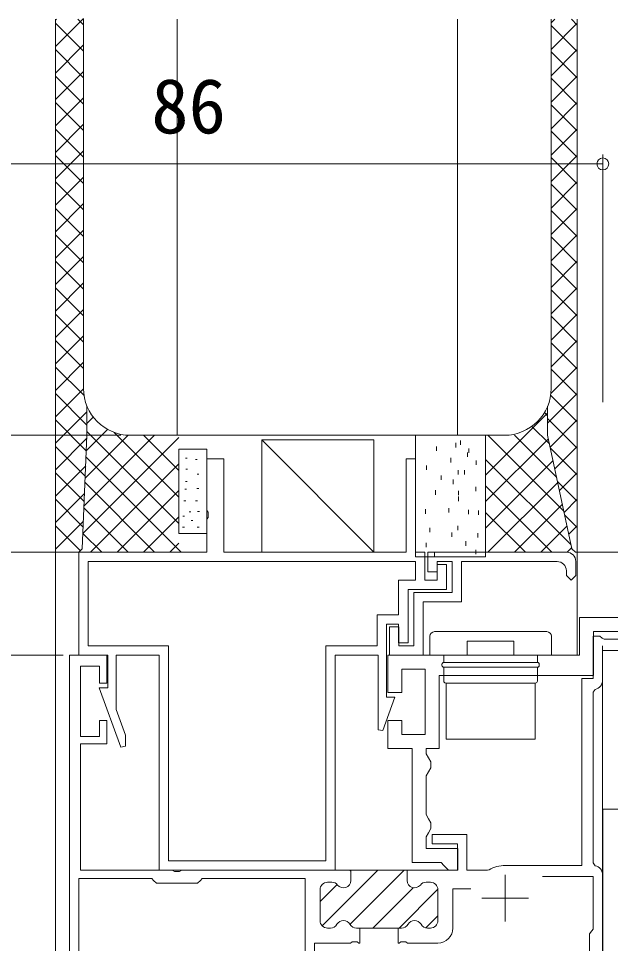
# Model space of a CAD drawing. Units: millimetres, scale not verified. Extents: x -1682 to -296, y -1188 to 1055.
# Drawn here: x -1327 to -1263.7, y 127.7 to 226.6 of the extents above; entities that cross this region are included whole.
import ezdxf
from ezdxf.enums import TextEntityAlignment as Align

# ---------------------------------------------------------------- set-up
doc = ezdxf.new("R2010")
doc.units = ezdxf.units.MM
doc.header["$LTSCALE"] = 4
for name, color, linetype, lineweight in [('0-3_YKK_11', 7, 'Continuous', 9), ('0-5_YKK_12', 2, 'Continuous', 9), ('0-6_YKK_13', 4, 'Continuous', 9), ('0-8_YKK_D', 6, 'Continuous', 9), ('0-9_YSS_K', 3, 'Continuous', 9)]:
    doc.layers.add(name, color=color, linetype=linetype, lineweight=lineweight)
doc.styles.add('ＭＳ ゴシック', font='')
doc.styles.get('ＭＳ ゴシック').set_extended_font_data('MS Gothic')

msp = doc.modelspace()

# ---------------------------------------------------------------- linework, layer by layer
at = {"layer": '0-3_YKK_11'}
for p, q in [((-1306.842, 179.567), (-1305.042, 179.567)), ((-1306.842, 174.026), (-1306.842, 179.567)), ((-1305.042, 179.567), (-1305.042, 169.567)), ((-1285.542, 179.567), (-1284.542, 179.567)), ((-1285.542, 169.567), (-1285.542, 179.567)), ((-1284.542, 179.567), (-1284.542, 169.567)), ((-1306.722, 173.842), (-1306.842, 174.026)), ((-1306.842, 173.109), (-1306.722, 173.292)), ((-1306.722, 173.292), (-1306.722, 173.842)), ((-1306.842, 169.567), (-1306.842, 173.109)), ((-1320.544, 169.567), (-1306.842, 169.567)), ((-1320.544, 158.568), (-1320.544, 169.567)), ((-1305.042, 169.567), (-1285.542, 169.567)), ((-1284.542, 169.567), (-1283.54, 169.567)), ((-1283.54, 169.567), (-1283.54, 166.567)), ((-1283.206, 169.567), (-1283.206, 167.467)), ((-1268.406, 169.567), (-1283.206, 169.567)), ((-1319.544, 159.567), (-1319.544, 168.567)), ((-1319.544, 168.567), (-1284.54, 168.567)), ((-1319.544, 168.567), (-1284.54, 168.567)), ((-1284.54, 168.567), (-1284.54, 166.567)), ((-1282.24, 168.267), (-1281.24, 168.267)), ((-1282.24, 166.567), (-1282.24, 168.267)), ((-1282.206, 168.567), (-1280.606, 168.567)), ((-1282.206, 167.467), (-1282.206, 168.567)), ((-1281.24, 168.267), (-1281.24, 165.567)), ((-1280.606, 168.567), (-1280.606, 165.267)), ((-1279.606, 168.567), (-1269.406, 168.567)), ((-1279.606, 164.267), (-1279.606, 168.567)), ((-1267.406, 167.067), (-1267.406, 168.567)), ((-1283.206, 167.467), (-1282.206, 167.467)), ((-1268.406, 167.567), (-1268.406, 167.067)), ((-1286.34, 166.567), (-1286.34, 162.867)), ((-1284.54, 166.567), (-1286.34, 166.567)), ((-1283.54, 166.567), (-1282.24, 166.567)), ((-1268.406, 167.067), (-1267.906, 166.567)), ((-1267.906, 166.567), (-1267.406, 167.067)), ((-1285.34, 165.567), (-1285.34, 159.867)), ((-1281.24, 165.567), (-1285.34, 165.567)), ((-1284.706, 165.267), (-1284.706, 159.567)), ((-1280.606, 165.267), (-1284.706, 165.267)), ((-1283.706, 164.267), (-1279.606, 164.267)), ((-1283.706, 158.567), (-1283.706, 164.267)), ((-1288.64, 162.867), (-1288.64, 159.567)), ((-1286.34, 162.867), (-1288.64, 162.867)), ((-1267.01, 162.568), (-1267.01, 158.567)), ((-1250.91, 162.568), (-1267.01, 162.568)), ((-1287.64, 161.867), (-1287.64, 154.067)), ((-1286.34, 161.867), (-1287.64, 161.867)), ((-1287.306, 161.567), (-1287.306, 158.567)), ((-1286.306, 161.567), (-1287.306, 161.567)), ((-1286.34, 159.867), (-1286.34, 161.867)), ((-1286.306, 159.567), (-1286.306, 161.567)), ((-1265.544, 160.568), (-1265.544, 156.068)), ((-1264.844, 160.568), (-1265.544, 160.568)), ((-1265.51, 161.068), (-1250.991, 161.068)), ((-1265.51, 156.368), (-1265.51, 161.068)), ((-1264.569, 160.388), (-1264.844, 160.568)), ((-1264.385, 160.268), (-1264.569, 160.388)), ((-1261.539, 160.268), (-1264.385, 160.268)), ((-1310.944, 159.567), (-1319.544, 159.567)), ((-1310.944, 136.567), (-1310.944, 159.567)), ((-1294.14, 159.567), (-1294.14, 136.567)), ((-1288.64, 159.567), (-1294.14, 159.567)), ((-1285.34, 159.867), (-1286.34, 159.867)), ((-1284.706, 159.567), (-1286.306, 159.567)), ((-1321.543, 158.567), (-1321.543, 119.66)), ((-1317.543, 158.567), (-1321.543, 158.567)), ((-1317.444, 158.568), (-1320.544, 158.568)), ((-1317.543, 155.567), (-1317.543, 158.567)), ((-1317.444, 155.068), (-1317.444, 158.568)), ((-1316.544, 158.568), (-1316.544, 152.754)), ((-1311.944, 158.568), (-1316.544, 158.568)), ((-1311.944, 135.567), (-1311.944, 158.568)), ((-1293.14, 158.567), (-1293.14, 135.567)), ((-1288.54, 158.567), (-1293.14, 158.567)), ((-1288.54, 150.571), (-1288.54, 158.567)), ((-1287.51, 158.567), (-1287.51, 154.568)), ((-1267.01, 158.567), (-1287.51, 158.567)), ((-1287.306, 158.567), (-1283.706, 158.567)), ((-1264.544, 159.068), (-1260.839, 159.068)), ((-1264.544, 155.868), (-1264.544, 159.068)), ((-1320.343, 157.368), (-1318.343, 157.368)), ((-1320.343, 149.868), (-1320.343, 157.368)), ((-1318.343, 157.368), (-1318.343, 155.567)), ((-1286.01, 157.067), (-1283.51, 157.067)), ((-1286.01, 154.568), (-1286.01, 157.067)), ((-1283.51, 157.067), (-1283.51, 150.067)), ((-1282.01, 156.368), (-1265.51, 156.368)), ((-1282.01, 148.567), (-1282.01, 156.368)), ((-1318.343, 155.567), (-1317.543, 155.567)), ((-1266.744, 156.068), (-1266.744, 136.068)), ((-1265.544, 156.068), (-1266.744, 156.068)), ((-1318.347, 155.068), (-1317.444, 155.068)), ((-1316.039, 148.728), (-1318.347, 155.068)), ((-1287.51, 154.568), (-1286.01, 154.568)), ((-1265.544, 154.603), (-1265.313, 154.895)), ((-1265.544, 136.333), (-1265.544, 154.603)), ((-1286.74, 154.067), (-1288.044, 150.484)), ((-1287.64, 154.067), (-1286.74, 154.067)), ((-1316.544, 152.754), (-1315.544, 150.006)), ((-1318.343, 151.567), (-1318.343, 149.868)), ((-1317.543, 151.567), (-1318.343, 151.567)), ((-1317.543, 149.068), (-1317.543, 151.567)), ((-1287.51, 151.567), (-1287.51, 148.567)), ((-1286.01, 151.567), (-1287.51, 151.567)), ((-1286.01, 150.067), (-1286.01, 151.567)), ((-1288.044, 150.484), (-1288.54, 150.571)), ((-1318.343, 149.868), (-1320.343, 149.868)), ((-1315.544, 150.006), (-1315.544, 148.816)), ((-1283.51, 150.067), (-1286.01, 150.067)), ((-1320.343, 149.068), (-1317.543, 149.068)), ((-1320.343, 135.567), (-1320.343, 149.068)), ((-1315.544, 148.816), (-1316.039, 148.728)), ((-1287.51, 148.567), (-1284.91, 148.567)), ((-1284.91, 148.567), (-1284.91, 136.368)), ((-1283.41, 148.567), (-1282.01, 148.567)), ((-1283.41, 148.001), (-1283.41, 148.567)), ((-1283.16, 147.568), (-1283.41, 148.001)), ((-1282.91, 147.134), (-1283.16, 147.568)), ((-1283.16, 146.068), (-1282.91, 146.501)), ((-1282.91, 146.501), (-1282.91, 147.134)), ((-1283.41, 145.635), (-1283.16, 146.068)), ((-1283.41, 141.501), (-1283.41, 145.635)), ((-1283.16, 141.068), (-1283.41, 141.501)), ((-1282.91, 140.635), (-1283.16, 141.068)), ((-1282.91, 140.001), (-1282.91, 140.635)), ((-1283.41, 139.135), (-1283.16, 139.568)), ((-1283.16, 139.568), (-1282.91, 140.001)), ((-1283.41, 137.868), (-1283.41, 139.135)), ((-1282.744, 139.368), (-1282.744, 138.368)), ((-1279.044, 139.368), (-1282.744, 139.368)), ((-1279.044, 135.567), (-1279.044, 139.368)), ((-1280.01, 137.868), (-1283.41, 137.868)), ((-1282.744, 138.368), (-1280.044, 138.368)), ((-1280.044, 138.368), (-1280.044, 135.567)), ((-1280.01, 135.568), (-1280.01, 137.868)), ((-1294.14, 136.567), (-1310.944, 136.567)), ((-1310.563, 135.567), (-1320.343, 135.567)), ((-1293.14, 135.567), (-1311.944, 135.567)), ((-1310.303, 135.418), (-1310.563, 135.567)), ((-1309.524, 135.567), (-1309.784, 135.418)), ((-1291.444, 135.567), (-1309.524, 135.567)), ((-1294.524, 129.617), (-1288.573, 135.567)), ((-1291.549, 129.764), (-1285.745, 135.567)), ((-1291.511, 135.458), (-1291.402, 135.567)), ((-1291.444, 134.468), (-1291.444, 135.567)), ((-1291.444, 135.567), (-1291.444, 134.468)), ((-1285.144, 135.567), (-1291.444, 135.567)), ((-1285.144, 135.567), (-1291.444, 135.567)), ((-1285.444, 135.567), (-1285.444, 134.468)), ((-1280.044, 135.567), (-1285.444, 135.567)), ((-1284.91, 136.368), (-1281.81, 136.368)), ((-1281.81, 136.368), (-1281.51, 136.068)), ((-1281.51, 136.068), (-1281.01, 135.568)), ((-1281.01, 135.568), (-1280.01, 135.568)), ((-1276.828, 135.567), (-1279.044, 135.567)), ((-1276.679, 135.607), (-1276.828, 135.567)), ((-1266.744, 136.068), (-1274.944, 136.068)), ((-1265.313, 136.041), (-1265.544, 136.333)), ((-1320.543, 134.668), (-1312.744, 134.668)), ((-1320.543, 120.668), (-1320.543, 134.668)), ((-1320.543, 120.668), (-1320.543, 134.668)), ((-1312.744, 134.668), (-1312.544, 134.468)), ((-1309.784, 135.418), (-1310.303, 135.418)), ((-1307.544, 134.468), (-1307.344, 134.668)), ((-1307.344, 134.668), (-1296.344, 134.668)), ((-1296.344, 134.668), (-1296.344, 121.068)), ((-1285.444, 134.468), (-1285.444, 135.268)), ((-1274.944, 135.068), (-1274.944, 130.068)), ((-1270.95, 134.868), (-1265.544, 134.868)), ((-1270.95, 134.868), (-1265.544, 134.868)), ((-1265.544, 134.868), (-1265.544, 129.257)), ((-1264.544, 127.026), (-1264.544, 135.068)), ((-1312.544, 134.468), (-1312.244, 134.168)), ((-1312.244, 134.168), (-1307.844, 134.168)), ((-1307.844, 134.168), (-1307.544, 134.468)), ((-1294.744, 132.225), (-1292.931, 134.038)), ((-1293.944, 134.268), (-1293.493, 134.268)), ((-1293.493, 134.268), (-1293.944, 134.268)), ((-1289.116, 129.368), (-1284.801, 133.683)), ((-1282.944, 134.268), (-1283.395, 134.268)), ((-1283.395, 134.268), (-1282.944, 134.268)), ((-1280.544, 133.568), (-1278.61, 133.568)), ((-1280.544, 129.368), (-1280.544, 133.568)), ((-1294.744, 130.168), (-1294.744, 133.468)), ((-1294.744, 133.468), (-1294.744, 130.168)), ((-1286.288, 129.368), (-1282.145, 133.511)), ((-1282.144, 130.168), (-1282.144, 133.468)), ((-1282.144, 133.468), (-1282.144, 130.168)), ((-1277.444, 132.568), (-1272.444, 132.568)), ((-1283.439, 129.388), (-1282.144, 130.683)), ((-1293.629, 129.368), (-1293.944, 129.368)), ((-1293.944, 129.368), (-1293.629, 129.368)), ((-1290.494, 129.368), (-1290.858, 129.368)), ((-1290.858, 129.368), (-1290.494, 129.368)), ((-1290.494, 127.768), (-1290.494, 129.368)), ((-1290.494, 129.368), (-1286.394, 129.368)), ((-1286.394, 129.368), (-1286.029, 129.368)), ((-1286.394, 129.368), (-1286.394, 127.768)), ((-1286.029, 129.368), (-1286.394, 129.368)), ((-1283.258, 129.368), (-1282.944, 129.368)), ((-1282.944, 129.368), (-1283.258, 129.368)), ((-1265.704, 129.062), (-1265.944, 128.768)), ((-1265.944, 128.768), (-1265.944, 122.568)), ((-1265.544, 129.257), (-1265.704, 129.062)), ((-1295.344, 127.768), (-1291.502, 127.768)), ((-1295.344, 121.068), (-1295.344, 127.768)), ((-1291.502, 127.768), (-1291.319, 127.888)), ((-1291.319, 127.888), (-1290.769, 127.888)), ((-1290.769, 127.888), (-1290.585, 127.768)), ((-1290.585, 127.768), (-1290.494, 127.768)), ((-1286.394, 127.768), (-1286.302, 127.768)), ((-1286.302, 127.768), (-1286.119, 127.888)), ((-1286.119, 127.888), (-1285.569, 127.888)), ((-1285.569, 127.888), (-1285.385, 127.768)), ((-1285.385, 127.768), (-1282.144, 127.768))]:
    msp.add_line(p, q, dxfattribs=at)
for centre, radius, start, end in [((-1268.406, 168.567), 1, 0, 89.99998), ((-1269.406, 167.567), 1, 0, 89.99998), ((-1265.544, 155.868), 1, 283.34489, 359.99995), ((-1274.944, 132.568), 3.5, 89.99998, 119.72458), ((-1265.544, 135.068), 1, 359.99998, 76.65762), ((-1293.944, 133.468), 0.8, 90, 179.99998), ((-1293.944, 133.468), 0.8, 90, 179.99998), ((-1293.493, 133.468), 0.8, 38.68217, 90), ((-1293.493, 133.468), 0.8, 38.68217, 90), ((-1292.244, 134.468), 0.8, 218.68217, 359.99998), ((-1292.244, 134.468), 0.8, 218.68217, 359.99998), ((-1284.644, 134.468), 0.8, 180, 321.31781), ((-1284.644, 134.468), 0.8, 180, 321.31781), ((-1283.395, 133.468), 0.8, 90.00002, 141.31784), ((-1283.395, 133.468), 0.8, 90.00002, 141.31784), ((-1282.944, 133.468), 0.8, 0, 89.99998), ((-1282.944, 133.468), 0.8, 0, 89.99998), ((-1293.944, 130.168), 0.8, 180, 269.99998), ((-1293.944, 130.168), 0.8, 180, 269.99998), ((-1293.629, 130.168), 0.8, 269.99998, 330.00002), ((-1293.629, 130.168), 0.8, 269.99998, 330.00002), ((-1292.244, 129.368), 0.8, 30, 149.99998), ((-1292.244, 129.368), 0.8, 30, 149.99998), ((-1290.858, 130.168), 0.8, 209.99997, 270), ((-1290.858, 130.168), 0.8, 209.99997, 270), ((-1286.029, 130.168), 0.8, 269.99998, 330.00002), ((-1286.029, 130.168), 0.8, 269.99998, 330.00002), ((-1284.644, 129.368), 0.8, 30, 149.99998), ((-1284.644, 129.368), 0.8, 30, 149.99998), ((-1283.258, 130.168), 0.8, 209.99997, 270), ((-1283.258, 130.168), 0.8, 209.99997, 270), ((-1282.944, 130.168), 0.8, 270, 359.99998), ((-1282.944, 130.168), 0.8, 270, 359.99998), ((-1282.144, 129.368), 1.6, 270, 359.99998)]:
    msp.add_arc(centre, radius, start, end, dxfattribs=at)
at = {"layer": '0-5_YKK_12'}
for p, q in [((-1323.04, 119.772), (-1323.04, 226.568)), ((-1320.04, 187.068), (-1320.04, 226.568)), ((-1310.04, 182.068), (-1310.04, 226.568)), ((-1280.04, 182.068), (-1280.04, 226.568)), ((-1270.04, 187.068), (-1270.04, 226.568)), ((-1267.244, 158.568), (-1267.244, 226.568)), ((-1315.04, 182.068), (-1275.04, 182.068))]:
    msp.add_line(p, q, dxfattribs=at)
msp.add_lwpolyline([(-1291.545, 122.568), (-1264.544, 122.568), (-1264.544, 159.568)], dxfattribs=at)
for centre, start, end in [((-1315.04, 187.068), 180, 270), ((-1275.04, 187.068), 270, 0)]:
    msp.add_arc(centre, 5, start, end, dxfattribs=at)
at = {"layer": '0-6_YKK_13'}
for p, q in [((-1323.04, 223.64), (-1320.04, 226.64)), ((-1323.04, 226.468), (-1322.94, 226.568)), ((-1320.643, 226.568), (-1320.04, 225.964)), ((-1270.04, 226.168), (-1269.64, 226.568)), ((-1267.872, 226.568), (-1267.244, 225.94)), ((-1323.04, 226.136), (-1320.04, 223.136)), ((-1270.04, 223.34), (-1267.244, 226.136)), ((-1270.04, 225.907), (-1267.244, 223.111)), ((-1323.04, 220.811), (-1320.04, 223.811)), ((-1323.04, 223.307), (-1320.04, 220.308)), ((-1270.04, 220.511), (-1267.244, 223.307)), ((-1270.04, 223.079), (-1267.244, 220.283)), ((-1323.04, 217.983), (-1320.04, 220.983)), ((-1323.04, 220.479), (-1320.04, 217.479)), ((-1270.04, 217.683), (-1267.244, 220.479)), ((-1270.04, 220.251), (-1267.244, 217.454)), ((-1323.04, 215.154), (-1320.04, 218.154)), ((-1323.04, 217.651), (-1320.04, 214.651)), ((-1270.04, 214.854), (-1267.244, 217.651)), ((-1270.04, 217.422), (-1267.244, 214.626)), ((-1323.04, 212.326), (-1320.04, 215.326)), ((-1323.04, 214.822), (-1320.04, 211.822)), ((-1270.04, 212.026), (-1267.244, 214.822)), ((-1270.04, 214.594), (-1267.244, 211.798)), ((-1323.04, 209.498), (-1320.04, 212.498)), ((-1323.04, 211.994), (-1320.04, 208.994)), ((-1270.04, 209.198), (-1267.244, 211.994)), ((-1270.04, 211.765), (-1267.244, 208.969)), ((-1323.04, 206.669), (-1320.04, 209.669)), ((-1323.04, 209.165), (-1320.04, 206.165)), ((-1270.04, 206.369), (-1267.244, 209.165)), ((-1270.04, 208.937), (-1267.244, 206.141)), ((-1323.04, 203.841), (-1320.04, 206.841)), ((-1323.04, 206.337), (-1320.04, 203.337)), ((-1270.04, 203.541), (-1267.244, 206.337)), ((-1270.04, 206.108), (-1267.244, 203.312)), ((-1323.04, 201.012), (-1320.04, 204.012)), ((-1323.04, 203.508), (-1320.04, 200.508)), ((-1270.04, 200.712), (-1267.244, 203.508)), ((-1270.04, 203.28), (-1267.244, 200.484)), ((-1323.04, 198.184), (-1320.04, 201.184)), ((-1323.04, 200.68), (-1320.04, 197.68)), ((-1270.04, 197.884), (-1267.244, 200.68)), ((-1270.04, 200.451), (-1267.244, 197.655)), ((-1323.04, 195.355), (-1320.04, 198.355)), ((-1323.04, 197.852), (-1320.04, 194.852)), ((-1270.04, 195.055), (-1267.244, 197.852)), ((-1270.04, 197.623), (-1267.244, 194.827)), ((-1323.04, 192.527), (-1320.04, 195.527)), ((-1323.04, 195.023), (-1320.04, 192.023)), ((-1270.04, 192.227), (-1267.244, 195.023)), ((-1270.04, 194.795), (-1267.244, 191.998)), ((-1323.04, 189.699), (-1320.04, 192.698)), ((-1323.04, 192.195), (-1320.04, 189.195)), ((-1270.04, 189.399), (-1267.244, 192.195)), ((-1270.04, 191.966), (-1267.244, 189.17)), ((-1323.04, 186.87), (-1320.04, 189.87)), ((-1323.04, 189.366), (-1319.982, 186.308)), ((-1270.068, 186.542), (-1267.244, 189.366)), ((-1270.04, 189.138), (-1267.244, 186.342)), ((-1323.04, 184.042), (-1320.04, 187.042)), ((-1323.04, 186.538), (-1319.667, 183.165)), ((-1270.41, 183.372), (-1267.244, 186.538)), ((-1270.09, 186.36), (-1267.244, 183.513)), ((-1319.667, 182.068), (-1319.667, 185.168)), ((-1323.04, 181.213), (-1319.667, 184.586)), ((-1318.988, 183.998), (-1319.667, 183.32)), ((-1277.042, 177.809), (-1270.41, 184.441)), ((-1270.748, 184.503), (-1270.41, 184.165)), ((-1323.04, 183.71), (-1319.736, 180.405)), ((-1270.211, 181.137), (-1272.098, 183.025)), ((-1270.41, 183.851), (-1267.244, 180.685)), ((-1270.141, 180.812), (-1267.244, 183.71)), ((-1320.169, 169.942), (-1319.667, 182.068)), ((-1319.979, 174.522), (-1312.433, 182.068)), ((-1319.857, 177.473), (-1315.257, 182.073)), ((-1319.735, 180.423), (-1317.464, 182.694)), ((-1309.842, 172.632), (-1319.667, 182.457)), ((-1309.842, 175.461), (-1316.75, 182.369)), ((-1313.621, 182.068), (-1309.842, 178.289)), ((-1284.542, 182.068), (-1284.542, 169.068)), ((-1277.042, 182.068), (-1284.542, 182.068)), ((-1277.042, 169.068), (-1277.042, 182.068)), ((-1268.67, 173.94), (-1276.798, 182.068)), ((-1269.441, 177.538), (-1273.969, 182.067)), ((-1323.04, 178.385), (-1319.68, 181.745)), ((-1320.101, 171.572), (-1309.842, 181.831)), ((-1300.987, 181.567), (-1300.987, 169.568)), ((-1288.987, 181.567), (-1300.987, 181.567)), ((-1288.987, 181.567), (-1288.987, 169.568)), ((-1280.236, 181.244), (-1280.236, 180.773)), ((-1279.744, 181.511), (-1279.744, 181.039)), ((-1277.042, 174.98), (-1270.329, 181.693)), ((-1323.04, 180.881), (-1319.848, 177.689)), ((-1306.842, 171.568), (-1306.842, 180.568)), ((-1282.286, 180.875), (-1282.286, 180.404)), ((-1278.965, 180.219), (-1278.965, 179.748)), ((-1278.842, 180.67), (-1278.842, 180.199)), ((-1270.125, 180.738), (-1267.244, 177.856)), ((-1269.642, 178.482), (-1267.244, 180.881)), ((-1309.605, 169.568), (-1319.764, 179.726)), ((-1308.949, 179.608), (-1309.149, 179.608)), ((-1307.87, 179.49), (-1308.07, 179.49)), ((-1280.769, 179.645), (-1280.769, 179.174)), ((-1278.063, 179.379), (-1278.063, 178.908)), ((-1278.063, 179.379), (-1278.063, 178.908)), ((-1267.9, 170.341), (-1277.042, 179.483)), ((-1277.042, 172.152), (-1269.831, 179.363)), ((-1323.04, 175.556), (-1319.802, 178.794)), ((-1319.277, 169.568), (-1309.842, 179.003)), ((-1308.913, 178.457), (-1309.113, 178.457)), ((-1283.352, 178.846), (-1283.352, 178.375)), ((-1279.99, 178.354), (-1279.99, 177.883)), ((-1279.293, 178.354), (-1279.293, 177.883)), ((-1323.04, 178.053), (-1319.96, 174.973)), ((-1308.949, 177.142), (-1309.149, 177.142)), ((-1307.689, 177.904), (-1307.889, 177.904)), ((-1281.794, 177.78), (-1281.794, 177.309)), ((-1280.523, 177.329), (-1280.523, 176.858)), ((-1269.355, 177.139), (-1267.244, 175.028)), ((-1269.144, 176.152), (-1267.244, 178.053)), ((-1312.434, 169.568), (-1319.876, 177.01)), ((-1316.449, 169.568), (-1309.842, 176.175)), ((-1309.021, 176.3), (-1309.221, 176.3)), ((-1307.716, 176.381), (-1307.916, 176.381)), ((-1282.388, 176.182), (-1282.388, 175.71)), ((-1279.949, 176.141), (-1279.949, 175.669)), ((-1278.084, 176.55), (-1278.084, 176.079)), ((-1269.955, 169.567), (-1277.042, 176.654)), ((-1276.798, 169.567), (-1269.332, 177.033)), ((-1323.04, 172.728), (-1319.924, 175.843)), ((-1323.04, 175.224), (-1320.073, 172.257)), ((-1279.928, 175.505), (-1279.928, 175.034)), ((-1268.645, 173.823), (-1267.244, 175.224)), ((-1315.262, 169.568), (-1319.989, 174.294)), ((-1309.094, 175.049), (-1309.294, 175.049)), ((-1307.861, 175.049), (-1308.061, 175.049)), ((-1283.454, 174.153), (-1283.454, 173.681)), ((-1280.974, 174.275), (-1280.974, 173.804)), ((-1278.863, 174.112), (-1278.863, 173.64)), ((-1273.969, 169.567), (-1268.834, 174.703)), ((-1313.62, 169.568), (-1309.842, 173.346)), ((-1309.23, 173.417), (-1309.43, 173.417)), ((-1308.55, 173.879), (-1308.75, 173.879)), ((-1307.644, 173.925), (-1307.844, 173.925)), ((-1277.817, 174.03), (-1277.817, 173.558)), ((-1272.783, 169.567), (-1277.042, 173.826)), ((-1268.585, 173.541), (-1267.244, 172.2)), ((-1323.04, 169.899), (-1320.046, 172.893)), ((-1323.04, 172.396), (-1320.378, 169.733)), ((-1309.248, 172.248), (-1309.448, 172.248)), ((-1308.342, 172.946), (-1308.542, 172.946)), ((-1307.68, 172.239), (-1307.88, 172.239)), ((-1283.024, 172.185), (-1283.024, 171.714)), ((-1280.01, 172.39), (-1280.01, 171.918)), ((-1271.141, 169.567), (-1268.335, 172.373)), ((-1268.147, 171.493), (-1267.244, 172.396)), ((-1318.091, 169.568), (-1320.101, 171.578)), ((-1309.842, 171.568), (-1306.842, 171.568)), ((-1280.646, 171.672), (-1280.646, 171.201)), ((-1277.858, 171.591), (-1277.858, 171.119)), ((-1309.842, 170.518), (-1310.792, 169.568)), ((-1283.393, 170.566), (-1283.393, 170.094)), ((-1279.17, 170.73), (-1279.17, 170.258)), ((-1320.544, 169.567), (-1323.04, 169.567)), ((-1320.544, 169.567), (-1320.169, 169.942)), ((-1282.491, 169.541), (-1282.491, 169.07)), ((-1278.104, 169.828), (-1278.104, 169.357)), ((-1268.312, 169.567), (-1267.815, 170.065)), ((-1267.44, 169.567), (-1267.815, 169.942)), ((-1267.244, 169.567), (-1267.44, 169.567)), ((-1284.542, 169.068), (-1277.042, 169.068)), ((-1283.01, 160.568), (-1283.01, 158.567)), ((-1270.51, 161.068), (-1282.51, 161.068)), ((-1270.01, 160.568), (-1270.01, 158.567)), ((-1279.01, 160.068), (-1279.01, 158.567)), ((-1283.01, 158.567), (-1271.61, 158.567)), ((-1281.51, 157.768), (-1281.51, 158.567)), ((-1270.01, 158.567), (-1281.41, 158.567)), ((-1271.51, 158.567), (-1271.51, 157.768)), ((-1281.71, 157.567), (-1281.71, 157.467)), ((-1271.51, 157.768), (-1281.51, 157.768)), ((-1271.31, 157.567), (-1271.31, 157.467)), ((-1271.51, 157.268), (-1281.51, 157.268)), ((-1281.51, 155.768), (-1281.51, 157.268)), ((-1271.51, 157.268), (-1271.51, 155.768)), ((-1281.31, 155.567), (-1271.71, 155.567)), ((-1271.76, 155.567), (-1281.26, 155.567)), ((-1281.26, 149.568), (-1281.26, 155.567)), ((-1271.76, 155.567), (-1271.76, 149.568)), ((-1271.76, 149.568), (-1281.26, 149.568))]:
    msp.add_line(p, q, dxfattribs=at)
for points in [[(-1267.815, 169.942), (-1270.41, 182.068), (-1270.41, 185.18)], [(-1300.987, 181.567), (-1288.987, 169.568), (-1300.987, 169.568)], [(-1306.842, 180.568), (-1309.842, 180.568), (-1309.842, 171.568)], [(-1279.01, 160.068), (-1274.01, 160.068), (-1274.01, 158.567)]]:
    msp.add_lwpolyline(points, dxfattribs=at)
for centre, radius, start, end in [((-1282.51, 160.568), 0.5, 90, 180), ((-1270.51, 160.568), 0.5, 0, 90), ((-1281.51, 157.567), 0.2, 90, 180), ((-1281.51, 157.467), 0.2, 180, 270), ((-1271.51, 157.567), 0.2, 0, 90), ((-1271.51, 157.467), 0.2, 270, 0), ((-1281.31, 155.768), 0.2, 180, 270), ((-1271.71, 155.768), 0.2, 270, 0)]:
    msp.add_arc(centre, radius, start, end, dxfattribs=at)
at = {"layer": '0-8_YKK_D'}
for p, q in [((-1264.51, 185.617), (-1264.51, 212.092)), ((-1350.51, 211.092), (-1264.51, 211.092)), ((-1316.04, 182.068), (-1371.543, 182.068)), ((-1316.04, 182.068), (-1371.543, 182.068)), ((-1321.244, 169.567), (-1371.543, 169.567)), ((-1321.244, 169.567), (-1371.509, 169.567)), ((-1267.406, 169.567), (-1065.51, 169.567)), ((-1265.51, 162.568), (-1025.51, 162.568)), ((-1322.21, 158.567), (-1371.509, 158.567)), ((-1322.21, 158.567), (-1371.509, 158.567))]:
    msp.add_line(p, q, dxfattribs=at)
msp.add_circle((-1264.51, 211.092), 0.637, dxfattribs=at)
at = {"layer": '0-9_YSS_K'}
for p, q in [((-1264.51, 142.067), (-1174.51, 142.067)), ((-1264.51, 122.567), (-1264.51, 142.067))]:
    msp.add_line(p, q, dxfattribs=at)

# ---------------------------------------------------------------- texts
at = {"layer": '0-8_YKK_D', "color": 4, "style": 'ＭＳ ゴシック'}
msp.add_text('86', height=5.865, dxfattribs=at).set_placement((-1312.79, 212.592), align=Align.BOTTOM_LEFT)

doc.saveas('drawing.dxf')
